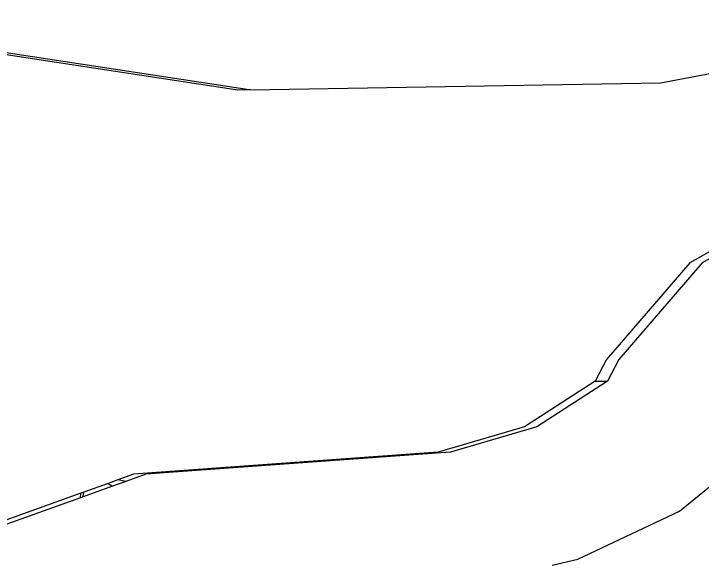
# Model space of a CAD drawing. Extents: x -24961 to 905641, y -154323 to 635957.
# Drawn here: x 396141.53 to 396182.39, y -143364.24 to -143331.7 of the extents above; entities that cross this region are included whole.
import ezdxf

# ---------------------------------------------------------------- set-up
doc = ezdxf.new("R2010")
doc.units = 0
doc.header["$LTSCALE"] = 1000
doc.header["$MEASUREMENT"] = 0

msp = doc.modelspace()

# ---------------------------------------------------------------- linework, layer by layer
for p, q in [((396179.914, -143335.799), (396201.703, -143331.703)), ((396130.944, -143332.577), (396154.837, -143336.214)), ((396131.677, -143332.577), (396155.496, -143336.203)), ((396155.57, -143336.214), (396179.914, -143335.799)), ((396154.837, -143336.214), (396155.496, -143336.203)), ((396155.57, -143336.214), (396155.496, -143336.203)), ((396194.004, -143339.588), (396181.659, -143346.473)), ((396194.737, -143339.588), (396182.393, -143346.473)), ((396181.659, -143346.473), (396176.717, -143352.21)), ((396182.393, -143346.473), (396177.45, -143352.21)), ((396176.717, -143352.21), (396176.046, -143353.495)), ((396177.45, -143352.21), (396176.779, -143353.495)), ((396176.046, -143353.495), (396171.841, -143356.21)), ((396176.779, -143353.495), (396172.574, -143356.21)), ((396176.046, -143353.495), (396176.779, -143353.495)), ((396171.841, -143356.21), (396166.722, -143357.713)), ((396172.574, -143356.21), (396167.455, -143357.713)), ((396181.045, -143361.215), (396185.899, -143357.235)), ((396166.722, -143357.713), (396148.645, -143359.017)), ((396167.455, -143357.713), (396149.378, -143359.017)), ((396148.645, -143359.017), (396147.698, -143359.357)), ((396149.378, -143359.017), (396148.173, -143359.449)), ((396147.123, -143359.563), (396145.682, -143360.079)), ((396147.698, -143359.357), (396147.123, -143359.563)), ((396147.123, -143359.563), (396147.389, -143359.73)), ((396148.173, -143359.449), (396147.389, -143359.73)), ((396148.173, -143359.449), (396147.698, -143359.357)), ((396145.682, -143360.079), (396145.513, -143360.14)), ((396147.389, -143359.73), (396145.651, -143360.354)), ((396145.651, -143360.354), (396145.682, -143360.079)), ((396145.485, -143360.413), (396139.574, -143362.534)), ((396145.513, -143360.14), (396139.605, -143362.259)), ((396145.485, -143360.413), (396145.513, -143360.14)), ((396145.651, -143360.354), (396145.485, -143360.413)), ((396175.013, -143364.069), (396181.045, -143361.215)), ((396173.487, -143364.412), (396175.013, -143364.069))]:
    msp.add_line(p, q)

doc.saveas('drawing.dxf')
